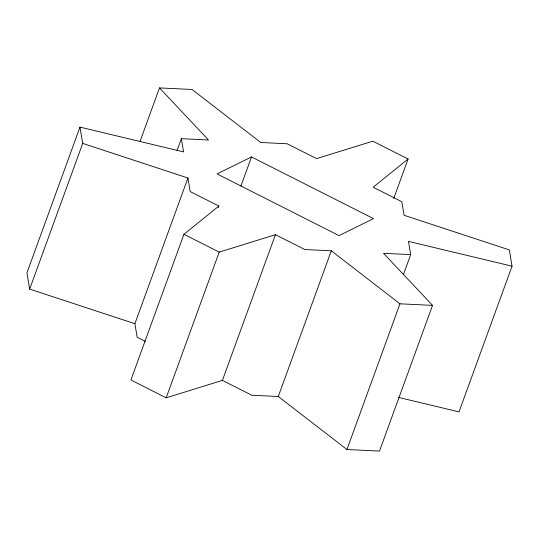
<?xml version="1.0" encoding="UTF-8"?>
<svg xmlns="http://www.w3.org/2000/svg" width="539" height="539" viewBox="0 0 539 539"><rect width="100%" height="100%" fill="white"/><g stroke="black" fill="none" stroke-linecap="round" stroke-linejoin="round"><path stroke-width="0.81" d="M140.005 141.474L159.497 87.918L208.499 139.978L181.367 138.678L183.57 151.904L79.981 127.116L26.95 272.822L29.665 289.093L134.898 323.71L137.169 337.273L145.247 341.355M29.665 289.093L82.696 143.394L79.981 127.116M177.068 150.496L181.367 138.678M134.898 323.71L187.929 178.005L82.696 143.394M187.929 178.005L190.2 191.567L218.861 206.06L183.94 234.283L130.91 379.988L166.187 397.822L222.418 380.379L251.814 395.242L278.272 396.509L346.941 449.519L379.503 451.082L432.534 305.377L383.532 253.317L410.664 254.624L408.461 241.398L512.05 266.178L459.019 411.884L398.658 397.438M218.288 207.636L218.861 206.06M240.906 186.083L251.511 156.943L373.507 218.632L339.051 235.617L217.049 173.929L251.511 156.943M166.187 397.822L219.218 252.124L275.449 234.674L304.845 249.544L331.303 250.81L399.972 303.814L432.534 305.377M222.418 380.379L275.449 234.674M278.272 396.509L331.303 250.81M393.76 198.392L408.09 159.012L372.813 141.178L316.582 158.621L287.186 143.758L260.728 142.491L192.059 89.481L159.497 87.918M403.502 274.311L410.664 254.624M346.941 449.519L399.972 303.814M408.09 159.012L373.17 187.235L401.831 201.727L404.102 215.29L509.335 249.907L512.05 266.178M183.94 234.283L219.218 252.124"/></g></svg>
